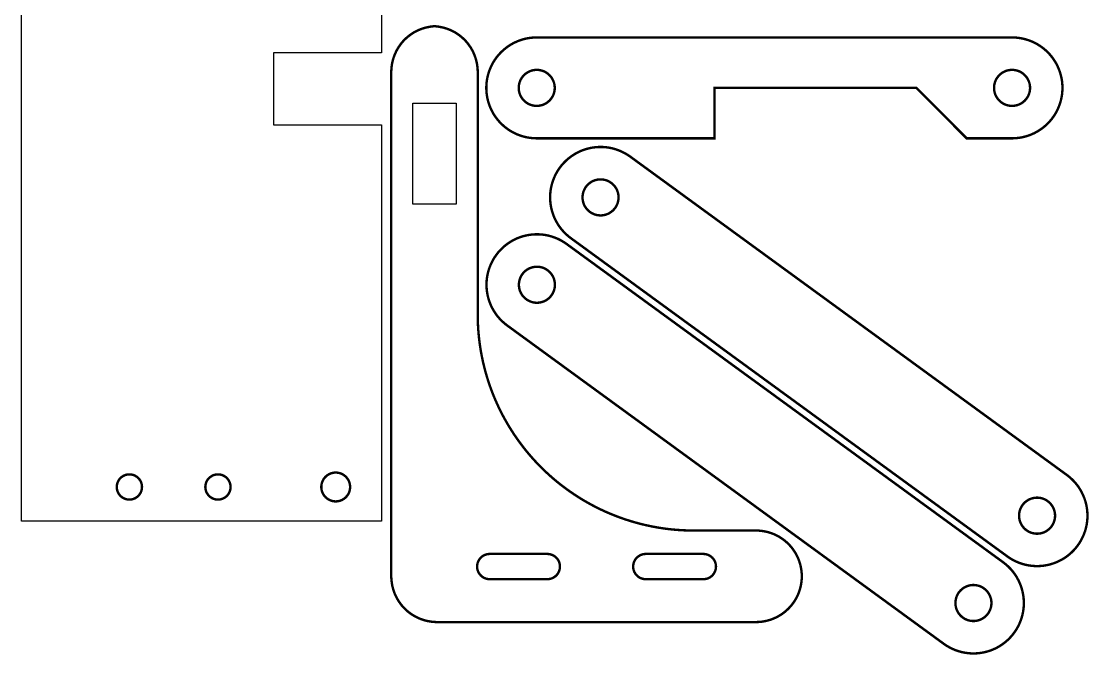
# Model space of a CAD drawing. Extents: x 0 to 330, y 0 to 241.
# Drawn here: x 178 to 326.2, y 5.9 to 93.8 of the extents above; entities that cross this region are included whole.
import ezdxf

# ---------------------------------------------------------------- set-up
doc = ezdxf.new("R2010")
doc.units = 0
doc.layers.get('0').update_dxf_attribs({"linetype": 'CONTINUOUS'})

msp = doc.modelspace()

# ---------------------------------------------------------------- linework, layer by layer
at = {"color": 0}
for points in [[(227.967, 24.3886), (177.967, 24.3886), (177.967, 144.389), (227.967, 144.389), (227.967, 89.3886), (212.967, 89.3886), (212.967, 79.3886), (227.967, 79.3886), (227.967, 24.3886)], [(235.686, 10.3933), (235.529, 10.3933), (235.058, 10.4244), (234.44, 10.5165), (233.839, 10.6679), (233.256, 10.8767), (232.696, 11.1414), (232.162, 11.4602), (231.661, 11.8314), (231.306, 12.1423), (231.196, 12.2532), (231.085, 12.3642), (230.774, 12.719), (230.403, 13.2204), (230.083, 13.7532), (229.818, 14.3133), (229.61, 14.8965), (229.458, 15.4988), (229.367, 16.1157), (229.335, 16.5864), (229.335, 16.7433), (229.335, 86.7435), (229.335, 86.8949), (229.364, 87.3487), (229.45, 87.9446), (229.592, 88.5271), (229.786, 89.0924), (230.033, 89.6369), (230.331, 90.1569), (230.678, 90.6486), (230.969, 90.9982), (231.074, 91.1081), (231.178, 91.2181), (231.51, 91.5279), (231.982, 91.9017), (232.485, 92.2279), (233.015, 92.5046), (233.568, 92.7303), (234.143, 92.9032), (234.732, 93.0215), (235.185, 93.0756), (235.335, 93.0839), (235.486, 93.0756), (235.938, 93.0215), (236.528, 92.9032), (237.103, 92.7303), (237.656, 92.5046), (238.186, 92.2279), (238.689, 91.9017), (239.161, 91.5279), (239.493, 91.2181), (239.597, 91.1081), (239.701, 90.9982), (239.993, 90.6486), (240.34, 90.1569), (240.638, 89.6369), (240.885, 89.0924), (241.079, 88.5271), (241.221, 87.9446), (241.307, 87.3487), (241.336, 86.8949), (241.336, 86.7435), (241.336, 53.0933), (241.336, 52.9072), (241.344, 52.3485), (241.372, 51.6058), (241.418, 50.8656), (241.482, 50.1282), (241.564, 49.394), (241.664, 48.6633), (241.782, 47.9362), (241.917, 47.2133), (242.069, 46.4949), (242.24, 45.7808), (242.428, 45.0719), (242.632, 44.3683), (242.854, 43.6703), (243.092, 42.9782), (243.347, 42.2922), (243.619, 41.6129), (243.907, 40.9403), (244.213, 40.2749), (244.533, 39.6169), (244.869, 38.9667), (245.222, 38.3244), (245.592, 37.6907), (245.976, 37.0656), (246.376, 36.4494), (246.792, 35.8425), (247.222, 35.2453), (247.668, 34.6578), (248.129, 34.0807), (248.606, 33.514), (249.096, 32.9582), (249.601, 32.4135), (249.99, 32.0119), (250.122, 31.8801), (250.254, 31.7485), (250.656, 31.36), (251.2, 30.8543), (251.756, 30.3635), (252.322, 29.8874), (252.9, 29.4261), (253.487, 28.9801), (254.085, 28.5493), (254.692, 28.1338), (255.307, 27.7336), (255.933, 27.3492), (256.567, 26.9804), (257.208, 26.6275), (257.858, 26.2907), (258.517, 25.9699), (259.182, 25.6651), (259.856, 25.3769), (260.535, 25.1051), (261.221, 24.8501), (261.912, 24.6117), (262.61, 24.3901), (263.314, 24.1856), (264.022, 23.9981), (264.737, 23.8279), (265.456, 23.6751), (266.178, 23.5399), (266.906, 23.4221), (267.636, 23.3222), (268.371, 23.2401), (269.108, 23.1761), (269.847, 23.1303), (270.59, 23.1026), (271.149, 23.0933), (271.336, 23.0933), (279.986, 23.0933), (280.092, 23.0933), (280.408, 23.0793), (280.826, 23.0375), (281.239, 22.9688), (281.642, 22.8735), (282.037, 22.7526), (282.424, 22.6068), (282.799, 22.4365), (283.161, 22.2426), (283.51, 22.0257), (283.844, 21.7864), (284.164, 21.5253), (284.465, 21.2433), (284.75, 20.941), (285.015, 20.6189), (285.261, 20.2778), (285.432, 20.01), (285.485, 19.9183), (285.537, 19.8268), (285.685, 19.5449), (285.857, 19.1619), (286.003, 18.7711), (286.122, 18.3736), (286.215, 17.9707), (286.282, 17.5637), (286.322, 17.1543), (286.336, 16.7433), (286.322, 16.3325), (286.282, 15.9229), (286.215, 15.516), (286.122, 15.1131), (286.003, 14.7156), (285.857, 14.3247), (285.685, 13.9418), (285.537, 13.6599), (285.485, 13.5683), (285.432, 13.4767), (285.261, 13.2089), (285.015, 12.8678), (284.75, 12.5458), (284.465, 12.2434), (284.164, 11.9614), (283.844, 11.7004), (283.51, 11.461), (283.161, 11.2441), (282.799, 11.0502), (282.424, 10.8799), (282.037, 10.7341), (281.642, 10.6132), (281.239, 10.518), (280.826, 10.4492), (280.408, 10.4074), (280.092, 10.3933), (279.986, 10.3933), (235.686, 10.3933)], [(274.229, 77.5289), (249.529, 77.5289), (249.412, 77.5289), (249.063, 77.5444), (248.601, 77.5904), (248.149, 77.6663), (247.703, 77.7712), (247.267, 77.9044), (246.842, 78.0653), (246.429, 78.2529), (246.029, 78.4667), (245.644, 78.7058), (245.275, 78.9697), (244.924, 79.2575), (244.59, 79.5683), (244.276, 79.9017), (243.983, 80.2567), (243.714, 80.6326), (243.525, 80.9279), (243.467, 81.0289), (243.408, 81.1299), (243.247, 81.4407), (243.057, 81.8626), (242.896, 82.2936), (242.764, 82.7318), (242.661, 83.176), (242.588, 83.6244), (242.544, 84.076), (242.529, 84.5289), (242.544, 84.9819), (242.588, 85.4333), (242.661, 85.8819), (242.764, 86.3261), (242.896, 86.7643), (243.057, 87.1951), (243.247, 87.6172), (243.408, 87.9279), (243.467, 88.0289), (243.525, 88.13), (243.714, 88.4251), (243.983, 88.8011), (244.276, 89.1563), (244.59, 89.4896), (244.924, 89.8004), (245.275, 90.0881), (245.644, 90.3519), (246.029, 90.5911), (246.429, 90.8049), (246.842, 90.9925), (247.267, 91.1535), (247.703, 91.2867), (248.149, 91.3915), (248.601, 91.4674), (249.063, 91.5135), (249.412, 91.5289), (249.529, 91.5289), (315.529, 91.5289), (315.646, 91.5289), (315.996, 91.5135), (316.457, 91.4674), (316.91, 91.3915), (317.356, 91.2867), (317.792, 91.1535), (318.217, 90.9925), (318.629, 90.8049), (319.029, 90.5911), (319.414, 90.3519), (319.783, 90.0881), (320.135, 89.8004), (320.468, 89.4896), (320.782, 89.1563), (321.075, 88.8011), (321.344, 88.4251), (321.533, 88.13), (321.592, 88.0289), (321.65, 87.9279), (321.811, 87.6172), (322.001, 87.1951), (322.162, 86.7643), (322.294, 86.3261), (322.397, 85.8819), (322.471, 85.4333), (322.515, 84.9819), (322.529, 84.5289), (322.515, 84.076), (322.471, 83.6244), (322.397, 83.176), (322.294, 82.7318), (322.162, 82.2936), (322.001, 81.8626), (321.811, 81.4407), (321.65, 81.1299), (321.592, 81.0289), (321.533, 80.9279), (321.344, 80.6326), (321.075, 80.2567), (320.782, 79.9017), (320.468, 79.5683), (320.135, 79.2575), (319.783, 78.9697), (319.414, 78.7058), (319.029, 78.4667), (318.629, 78.2529), (318.217, 78.0653), (317.792, 77.9044), (317.356, 77.7712), (316.91, 77.6663), (316.457, 77.5904), (315.996, 77.5444), (315.646, 77.5289), (315.529, 77.5289), (309.229, 77.5289), (302.229, 84.5289), (274.229, 84.5289), (274.229, 77.5289)], [(252.029, 84.5289), (252.029, 84.465), (252.017, 84.2733), (251.978, 84.0251), (251.917, 83.7854), (251.833, 83.5558), (251.728, 83.3374), (251.603, 83.1311), (251.458, 82.9387), (251.297, 82.7611), (251.119, 82.5999), (250.926, 82.4558), (250.721, 82.3307), (250.503, 82.2254), (250.272, 82.1414), (250.033, 82.0797), (249.785, 82.0418), (249.593, 82.0289), (249.529, 82.0289), (249.465, 82.0289), (249.274, 82.0418), (249.025, 82.0797), (248.786, 82.1414), (248.556, 82.2254), (248.338, 82.3307), (248.132, 82.4558), (247.939, 82.5999), (247.761, 82.7611), (247.6, 82.9387), (247.456, 83.1311), (247.331, 83.3374), (247.226, 83.5558), (247.142, 83.7854), (247.081, 84.0251), (247.042, 84.2733), (247.029, 84.465), (247.029, 84.5289), (247.029, 84.5928), (247.042, 84.7846), (247.081, 85.0328), (247.142, 85.2724), (247.226, 85.5021), (247.331, 85.7206), (247.456, 85.9267), (247.6, 86.1192), (247.761, 86.2967), (247.939, 86.4581), (248.132, 86.6019), (248.338, 86.7272), (248.556, 86.8325), (248.786, 86.9165), (249.025, 86.9782), (249.274, 87.0161), (249.465, 87.0289), (249.529, 87.0289), (249.593, 87.0289), (249.785, 87.0161), (250.033, 86.9782), (250.272, 86.9165), (250.503, 86.8325), (250.721, 86.7272), (250.926, 86.6019), (251.119, 86.4581), (251.297, 86.2967), (251.458, 86.1192), (251.603, 85.9267), (251.728, 85.7206), (251.833, 85.5021), (251.917, 85.2724), (251.978, 85.0328), (252.017, 84.7846), (252.029, 84.5928), (252.029, 84.5289)], [(318.029, 84.5289), (318.029, 84.465), (318.017, 84.2733), (317.979, 84.0251), (317.917, 83.7854), (317.833, 83.5558), (317.728, 83.3374), (317.603, 83.1311), (317.458, 82.9387), (317.297, 82.7611), (317.119, 82.5999), (316.928, 82.4558), (316.721, 82.3307), (316.503, 82.2254), (316.272, 82.1414), (316.033, 82.0797), (315.785, 82.0418), (315.593, 82.0289), (315.529, 82.0289), (315.465, 82.0289), (315.274, 82.0418), (315.025, 82.0797), (314.786, 82.1414), (314.557, 82.2254), (314.338, 82.3307), (314.132, 82.4558), (313.939, 82.5999), (313.761, 82.7611), (313.6, 82.9387), (313.457, 83.1311), (313.331, 83.3374), (313.226, 83.5558), (313.142, 83.7854), (313.081, 84.0251), (313.042, 84.2733), (313.029, 84.465), (313.029, 84.5289), (313.029, 84.5928), (313.042, 84.7846), (313.081, 85.0328), (313.142, 85.2724), (313.226, 85.5021), (313.331, 85.7206), (313.457, 85.9267), (313.6, 86.1192), (313.761, 86.2967), (313.939, 86.4581), (314.132, 86.6019), (314.338, 86.7272), (314.557, 86.8325), (314.786, 86.9165), (315.025, 86.9782), (315.274, 87.0161), (315.465, 87.0289), (315.529, 87.0289), (315.593, 87.0289), (315.785, 87.0161), (316.033, 86.9782), (316.272, 86.9165), (316.503, 86.8325), (316.721, 86.7272), (316.928, 86.6019), (317.119, 86.4581), (317.297, 86.2967), (317.458, 86.1192), (317.603, 85.9267), (317.728, 85.7206), (317.833, 85.5021), (317.917, 85.2724), (317.979, 85.0328), (318.017, 84.7846), (318.029, 84.5928), (318.029, 84.5289)], [(232.335, 82.3935), (238.336, 82.3935), (238.336, 68.3933), (232.335, 68.3933), (232.335, 82.3935)], [(323.125, 30.8139), (323.219, 30.7453), (323.493, 30.5265), (323.838, 30.2181), (324.16, 29.8894), (324.458, 29.5424), (324.732, 29.1779), (324.981, 28.7976), (325.204, 28.4028), (325.401, 27.9946), (325.571, 27.5746), (325.714, 27.144), (325.829, 26.7043), (325.915, 26.2567), (325.972, 25.8026), (326, 25.3435), (325.996, 24.8804), (325.975, 24.5308), (325.963, 24.4149), (325.95, 24.2989), (325.897, 23.9526), (325.803, 23.4994), (325.679, 23.0563), (325.528, 22.6244), (325.349, 22.2051), (325.144, 21.7994), (324.914, 21.4088), (324.658, 21.034), (324.381, 20.6765), (324.079, 20.3375), (323.756, 20.0182), (323.411, 19.7197), (323.046, 19.4432), (322.662, 19.19), (322.26, 18.9611), (321.946, 18.805), (321.839, 18.7578), (321.733, 18.7106), (321.407, 18.5828), (320.967, 18.4382), (320.521, 18.3236), (320.072, 18.2389), (319.619, 18.1839), (319.165, 18.1586), (318.713, 18.1628), (318.26, 18.1963), (317.811, 18.2588), (317.367, 18.3504), (316.929, 18.4707), (316.497, 18.6199), (316.076, 18.7974), (315.664, 19.0033), (315.265, 19.2375), (314.974, 19.4311), (314.879, 19.4997), (254.268, 63.6726), (254.174, 63.7413), (253.9, 63.9599), (253.554, 64.2685), (253.232, 64.5969), (252.933, 64.9442), (252.66, 65.3085), (252.411, 65.6889), (252.188, 66.0837), (251.992, 66.4919), (251.821, 66.9119), (251.678, 67.3425), (251.564, 67.7822), (251.476, 68.2297), (251.419, 68.6839), (251.393, 69.1431), (251.396, 69.6061), (251.417, 69.9556), (251.429, 70.0715), (251.442, 70.1875), (251.494, 70.5338), (251.589, 70.9871), (251.713, 71.4301), (251.864, 71.8621), (252.043, 72.2814), (252.247, 72.6869), (252.478, 73.0778), (252.733, 73.4525), (253.011, 73.8099), (253.313, 74.1489), (253.636, 74.4682), (253.981, 74.7667), (254.346, 75.0432), (254.729, 75.2965), (255.132, 75.5254), (255.446, 75.6814), (255.553, 75.7286), (255.658, 75.776), (255.985, 75.9036), (256.425, 76.0483), (256.871, 76.1629), (257.321, 76.2476), (257.772, 76.3025), (258.226, 76.3279), (258.681, 76.3238), (259.132, 76.2903), (259.581, 76.2276), (260.025, 76.1361), (260.464, 76.0157), (260.894, 75.8667), (261.317, 75.689), (261.728, 75.4832), (262.126, 75.249), (262.418, 75.0554), (262.513, 74.9868), (323.125, 30.8139)], [(255.89, 69.3296), (255.89, 69.3936), (255.903, 69.5853), (255.94, 69.8335), (256.003, 70.0732), (256.086, 70.3028), (256.192, 70.5214), (256.317, 70.7275), (256.461, 70.9199), (256.622, 71.0975), (256.8, 71.2587), (256.992, 71.4028), (257.199, 71.5279), (257.417, 71.6332), (257.647, 71.7172), (257.886, 71.7789), (258.135, 71.8168), (258.326, 71.8296), (258.39, 71.8296), (258.454, 71.8296), (258.646, 71.8168), (258.894, 71.7789), (259.133, 71.7172), (259.364, 71.6332), (259.582, 71.5279), (259.787, 71.4028), (259.981, 71.2587), (260.158, 71.0975), (260.319, 70.9199), (260.463, 70.7275), (260.589, 70.5214), (260.693, 70.3028), (260.778, 70.0732), (260.839, 69.8335), (260.878, 69.5853), (260.89, 69.3936), (260.89, 69.3296), (260.89, 69.2658), (260.878, 69.074), (260.839, 68.8258), (260.778, 68.5862), (260.693, 68.3565), (260.589, 68.1381), (260.463, 67.9319), (260.319, 67.7394), (260.158, 67.5619), (259.981, 67.4006), (259.787, 67.2567), (259.582, 67.1314), (259.364, 67.0261), (259.133, 66.9421), (258.894, 66.8804), (258.646, 66.8425), (258.454, 66.8296), (258.39, 66.8296), (258.326, 66.8296), (258.135, 66.8425), (257.886, 66.8804), (257.647, 66.9421), (257.417, 67.0261), (257.199, 67.1314), (256.992, 67.2567), (256.8, 67.4006), (256.622, 67.5619), (256.461, 67.7394), (256.317, 67.9319), (256.192, 68.1381), (256.086, 68.3565), (256.003, 68.5862), (255.94, 68.8258), (255.903, 69.074), (255.89, 69.2658), (255.89, 69.3296)], [(314.29, 18.6915), (314.385, 18.6229), (314.658, 18.4043), (315.003, 18.0957), (315.325, 17.7671), (315.624, 17.42), (315.897, 17.0556), (316.146, 16.6753), (316.369, 16.2804), (316.567, 15.8722), (316.736, 15.4522), (316.879, 15.0217), (316.994, 14.5819), (317.081, 14.1344), (317.138, 13.6803), (317.165, 13.2211), (317.161, 12.758), (317.14, 12.4085), (317.128, 12.2925), (317.115, 12.1766), (317.063, 11.8303), (316.968, 11.3771), (316.844, 10.9339), (316.693, 10.5021), (316.515, 10.0828), (316.31, 9.67714), (316.079, 9.28635), (315.824, 8.91168), (315.546, 8.55419), (315.244, 8.21522), (314.921, 7.89589), (314.576, 7.59739), (314.211, 7.3209), (313.828, 7.0676), (313.425, 6.83871), (313.111, 6.68272), (313.006, 6.63542), (312.899, 6.58817), (312.572, 6.4605), (312.132, 6.31581), (311.688, 6.20122), (311.237, 6.11654), (310.785, 6.06158), (310.331, 6.03629), (309.878, 6.04042), (309.425, 6.07383), (308.976, 6.13644), (308.532, 6.22803), (308.094, 6.34842), (307.662, 6.49744), (307.242, 6.67507), (306.831, 6.88103), (306.431, 7.11518), (306.139, 7.30871), (306.044, 7.37733), (245.433, 51.5503), (245.339, 51.6189), (245.065, 51.8375), (244.719, 52.1461), (244.397, 52.4747), (244.1, 52.8218), (243.825, 53.1862), (243.576, 53.5665), (243.354, 53.9614), (243.157, 54.3696), (242.986, 54.7896), (242.843, 55.2201), (242.729, 55.6599), (242.642, 56.1074), (242.585, 56.5615), (242.558, 57.0207), (242.561, 57.4838), (242.582, 57.8333), (242.594, 57.9492), (242.607, 58.0653), (242.66, 58.4115), (242.754, 58.8647), (242.878, 59.3079), (243.029, 59.7397), (243.208, 60.159), (243.412, 60.5647), (243.643, 60.9554), (243.899, 61.3301), (244.178, 61.6876), (244.479, 62.0265), (244.801, 62.346), (245.146, 62.6444), (245.511, 62.9208), (245.894, 63.1742), (246.297, 63.4031), (246.611, 63.559), (246.718, 63.6064), (246.825, 63.6536), (247.15, 63.7813), (247.59, 63.926), (248.036, 64.0406), (248.486, 64.1253), (248.938, 64.1803), (249.392, 64.2056), (249.846, 64.2014), (250.297, 64.1679), (250.746, 64.1054), (251.19, 64.0138), (251.629, 63.8933), (252.06, 63.7443), (252.482, 63.5667), (252.893, 63.3608), (253.292, 63.1267), (253.585, 62.9331), (253.678, 62.8644), (314.29, 18.6915)], [(247.056, 57.2074), (247.056, 57.2712), (247.068, 57.4629), (247.107, 57.7111), (247.168, 57.9508), (247.251, 58.1804), (247.357, 58.399), (247.482, 58.6051), (247.626, 58.7976), (247.787, 58.9751), (247.965, 59.1365), (248.158, 59.2804), (248.364, 59.4057), (248.582, 59.511), (248.813, 59.595), (249.051, 59.6565), (249.3, 59.6944), (249.492, 59.7074), (249.556, 59.7074), (249.619, 59.7074), (249.811, 59.6944), (250.06, 59.6565), (250.299, 59.595), (250.529, 59.511), (250.747, 59.4057), (250.953, 59.2804), (251.146, 59.1365), (251.324, 58.9751), (251.485, 58.7976), (251.629, 58.6051), (251.754, 58.399), (251.86, 58.1804), (251.943, 57.9508), (252.004, 57.7111), (252.043, 57.4629), (252.056, 57.2712), (252.056, 57.2074), (252.056, 57.1435), (252.043, 56.9517), (252.004, 56.7035), (251.943, 56.4639), (251.86, 56.2342), (251.754, 56.0157), (251.629, 55.8096), (251.485, 55.6171), (251.324, 55.4396), (251.146, 55.2782), (250.953, 55.1343), (250.747, 55.009), (250.529, 54.9038), (250.299, 54.8197), (250.06, 54.7582), (249.811, 54.7203), (249.619, 54.7074), (249.556, 54.7074), (249.492, 54.7074), (249.3, 54.7203), (249.051, 54.7582), (248.813, 54.8197), (248.582, 54.9038), (248.364, 55.009), (248.158, 55.1343), (247.965, 55.2782), (247.787, 55.4396), (247.626, 55.6171), (247.482, 55.8096), (247.357, 56.0157), (247.251, 56.2342), (247.168, 56.4639), (247.107, 56.7035), (247.068, 56.9517), (247.056, 57.1435), (247.056, 57.2074)], [(219.617, 29.1386), (219.617, 29.1897), (219.628, 29.3431), (219.657, 29.5417), (219.707, 29.7333), (219.774, 29.9171), (219.858, 30.0919), (219.958, 30.2568), (220.074, 30.4107), (220.203, 30.5528), (220.344, 30.6818), (220.499, 30.7971), (220.664, 30.8972), (220.839, 30.9814), (221.022, 31.0486), (221.214, 31.0979), (221.413, 31.1282), (221.565, 31.1386), (221.617, 31.1386), (221.668, 31.1386), (221.821, 31.1282), (222.019, 31.0979), (222.211, 31.0486), (222.396, 30.9814), (222.571, 30.8972), (222.735, 30.7971), (222.889, 30.6818), (223.031, 30.5528), (223.16, 30.4107), (223.275, 30.2568), (223.375, 30.0919), (223.46, 29.9171), (223.526, 29.7333), (223.576, 29.5417), (223.607, 29.3431), (223.617, 29.1897), (223.617, 29.1386), (223.617, 29.0875), (223.607, 28.934), (223.576, 28.7356), (223.526, 28.5439), (223.46, 28.3601), (223.375, 28.1853), (223.275, 28.0204), (223.16, 27.8664), (223.031, 27.7244), (222.889, 27.5953), (222.735, 27.4801), (222.571, 27.38), (222.396, 27.2958), (222.211, 27.2285), (222.019, 27.1792), (221.821, 27.1489), (221.668, 27.1386), (221.617, 27.1386), (221.565, 27.1386), (221.413, 27.1489), (221.214, 27.1792), (221.022, 27.2285), (220.839, 27.2958), (220.664, 27.38), (220.499, 27.4801), (220.344, 27.5953), (220.203, 27.7244), (220.074, 27.8664), (219.958, 28.0204), (219.858, 28.1853), (219.774, 28.3601), (219.707, 28.5439), (219.657, 28.7356), (219.628, 28.934), (219.617, 29.0875), (219.617, 29.1386)], [(191.217, 29.1386), (191.217, 29.1833), (191.226, 29.3175), (191.253, 29.4913), (191.296, 29.659), (191.354, 29.8197), (191.428, 29.9728), (191.515, 30.1171), (191.617, 30.2518), (191.729, 30.376), (191.854, 30.489), (191.989, 30.5897), (192.133, 30.6774), (192.286, 30.7511), (192.447, 30.8099), (192.614, 30.8531), (192.788, 30.8796), (192.922, 30.8886), (192.967, 30.8886), (193.011, 30.8886), (193.146, 30.8796), (193.319, 30.8531), (193.487, 30.8099), (193.649, 30.7511), (193.801, 30.6774), (193.946, 30.5897), (194.081, 30.489), (194.204, 30.376), (194.317, 30.2518), (194.418, 30.1171), (194.506, 29.9728), (194.579, 29.8197), (194.639, 29.659), (194.682, 29.4913), (194.708, 29.3175), (194.717, 29.1833), (194.717, 29.1386), (194.717, 29.0939), (194.708, 28.9596), (194.682, 28.786), (194.639, 28.6182), (194.579, 28.4574), (194.506, 28.3044), (194.418, 28.1601), (194.317, 28.0254), (194.204, 27.9011), (194.081, 27.7882), (193.946, 27.6875), (193.801, 27.5999), (193.649, 27.5261), (193.487, 27.4672), (193.319, 27.4242), (193.146, 27.3976), (193.011, 27.3886), (192.967, 27.3886), (192.922, 27.3886), (192.788, 27.3976), (192.614, 27.4242), (192.447, 27.4672), (192.286, 27.5261), (192.133, 27.5999), (191.989, 27.6875), (191.854, 27.7882), (191.729, 27.9011), (191.617, 28.0254), (191.515, 28.1601), (191.428, 28.3044), (191.354, 28.4574), (191.296, 28.6182), (191.253, 28.786), (191.226, 28.9596), (191.217, 29.0939), (191.217, 29.1386)], [(203.517, 29.1386), (203.517, 29.1833), (203.526, 29.3175), (203.553, 29.4913), (203.596, 29.659), (203.654, 29.8197), (203.728, 29.9728), (203.815, 30.1171), (203.917, 30.2518), (204.029, 30.376), (204.154, 30.489), (204.289, 30.5897), (204.433, 30.6774), (204.586, 30.7511), (204.747, 30.8099), (204.914, 30.8531), (205.087, 30.8796), (205.222, 30.8886), (205.267, 30.8886), (205.311, 30.8886), (205.446, 30.8796), (205.619, 30.8531), (205.788, 30.8099), (205.949, 30.7511), (206.101, 30.6774), (206.246, 30.5897), (206.381, 30.489), (206.504, 30.376), (206.617, 30.2518), (206.718, 30.1171), (206.806, 29.9728), (206.879, 29.8197), (206.939, 29.659), (206.982, 29.4913), (207.008, 29.3175), (207.017, 29.1833), (207.017, 29.1386), (207.017, 29.0939), (207.008, 28.9596), (206.982, 28.786), (206.939, 28.6182), (206.879, 28.4574), (206.806, 28.3044), (206.718, 28.1601), (206.617, 28.0254), (206.504, 27.9011), (206.381, 27.7882), (206.246, 27.6875), (206.101, 27.5999), (205.949, 27.5261), (205.788, 27.4672), (205.619, 27.4242), (205.446, 27.3976), (205.311, 27.3886), (205.267, 27.3886), (205.222, 27.3886), (205.087, 27.3976), (204.914, 27.4242), (204.747, 27.4672), (204.586, 27.5261), (204.433, 27.5999), (204.289, 27.6875), (204.154, 27.7882), (204.029, 27.9011), (203.917, 28.0254), (203.815, 28.1601), (203.728, 28.3044), (203.654, 28.4574), (203.596, 28.6182), (203.553, 28.786), (203.526, 28.9596), (203.517, 29.0939), (203.517, 29.1386)], [(316.501, 25.1568), (316.501, 25.2207), (316.515, 25.4124), (316.553, 25.6606), (316.614, 25.9003), (316.699, 26.1299), (316.804, 26.3485), (316.929, 26.5546), (317.072, 26.7471), (317.233, 26.9246), (317.411, 27.086), (317.604, 27.2299), (317.81, 27.3551), (318.029, 27.4603), (318.258, 27.5444), (318.499, 27.606), (318.746, 27.6439), (318.938, 27.6568), (319.001, 27.6568), (319.065, 27.6568), (319.257, 27.6439), (319.506, 27.606), (319.746, 27.5444), (319.975, 27.4603), (320.193, 27.3551), (320.4, 27.2299), (320.592, 27.086), (320.769, 26.9246), (320.931, 26.7471), (321.075, 26.5546), (321.2, 26.3485), (321.306, 26.1299), (321.389, 25.9003), (321.451, 25.6606), (321.489, 25.4124), (321.501, 25.2207), (321.501, 25.1568), (321.501, 25.0929), (321.489, 24.9011), (321.451, 24.6529), (321.389, 24.4133), (321.306, 24.1836), (321.2, 23.9651), (321.075, 23.759), (320.931, 23.5665), (320.769, 23.389), (320.592, 23.2276), (320.4, 23.0838), (320.193, 22.9585), (319.975, 22.8532), (319.746, 22.7692), (319.506, 22.7076), (319.257, 22.6696), (319.065, 22.6568), (319.001, 22.6568), (318.938, 22.6568), (318.746, 22.6696), (318.499, 22.7076), (318.258, 22.7692), (318.029, 22.8532), (317.81, 22.9585), (317.604, 23.0838), (317.411, 23.2276), (317.233, 23.389), (317.072, 23.5665), (316.929, 23.759), (316.804, 23.9651), (316.699, 24.1836), (316.614, 24.4133), (316.553, 24.6529), (316.515, 24.9011), (316.501, 25.0929), (316.501, 25.1568)], [(251.003, 16.3433), (251.047, 16.3433), (251.181, 16.3524), (251.354, 16.3789), (251.522, 16.4221), (251.683, 16.4808), (251.836, 16.5546), (251.981, 16.6422), (252.115, 16.7429), (252.239, 16.856), (252.353, 16.9801), (252.453, 17.1149), (252.54, 17.2592), (252.615, 17.4122), (252.674, 17.5729), (252.717, 17.7407), (252.743, 17.9144), (252.753, 18.0486), (252.753, 18.0933), (252.753, 18.1381), (252.743, 18.2724), (252.717, 18.446), (252.674, 18.6137), (252.615, 18.7746), (252.54, 18.9275), (252.453, 19.0718), (252.353, 19.2065), (252.239, 19.3308), (252.115, 19.4437), (251.981, 19.5444), (251.836, 19.6321), (251.683, 19.7058), (251.522, 19.7646), (251.354, 19.8078), (251.181, 19.8343), (251.047, 19.8433), (251.003, 19.8433), (243.003, 19.8433), (242.957, 19.8433), (242.824, 19.8343), (242.65, 19.8078), (242.482, 19.7646), (242.321, 19.7058), (242.168, 19.6321), (242.024, 19.5444), (241.889, 19.4437), (241.765, 19.3308), (241.651, 19.2065), (241.551, 19.0718), (241.464, 18.9275), (241.39, 18.7746), (241.331, 18.6137), (241.287, 18.446), (241.261, 18.2724), (241.253, 18.1381), (241.253, 18.0933), (241.253, 18.0486), (241.261, 17.9144), (241.287, 17.7407), (241.331, 17.5729), (241.39, 17.4122), (241.464, 17.2592), (241.551, 17.1149), (241.651, 16.9801), (241.765, 16.856), (241.889, 16.7429), (242.024, 16.6422), (242.168, 16.5546), (242.321, 16.4808), (242.482, 16.4221), (242.65, 16.3789), (242.824, 16.3524), (242.957, 16.3433), (243.003, 16.3433), (251.003, 16.3433)], [(272.669, 16.3433), (272.714, 16.3433), (272.847, 16.3524), (273.021, 16.3789), (273.189, 16.4221), (273.35, 16.4808), (273.503, 16.5546), (273.647, 16.6422), (273.782, 16.7429), (273.907, 16.856), (274.019, 16.9801), (274.119, 17.1149), (274.207, 17.2592), (274.282, 17.4122), (274.34, 17.5729), (274.383, 17.7407), (274.41, 17.9144), (274.419, 18.0486), (274.419, 18.0933), (274.419, 18.1381), (274.41, 18.2724), (274.383, 18.446), (274.34, 18.6137), (274.282, 18.7746), (274.207, 18.9275), (274.119, 19.0718), (274.019, 19.2065), (273.907, 19.3308), (273.782, 19.4437), (273.647, 19.5444), (273.503, 19.6321), (273.35, 19.7058), (273.189, 19.7646), (273.021, 19.8078), (272.847, 19.8343), (272.714, 19.8433), (272.669, 19.8433), (264.669, 19.8433), (264.624, 19.8433), (264.49, 19.8343), (264.317, 19.8078), (264.149, 19.7646), (263.987, 19.7058), (263.835, 19.6321), (263.69, 19.5444), (263.556, 19.4437), (263.432, 19.3308), (263.318, 19.2065), (263.218, 19.0718), (263.131, 18.9275), (263.057, 18.7746), (262.997, 18.6137), (262.954, 18.446), (262.928, 18.2724), (262.919, 18.1381), (262.919, 18.0933), (262.919, 18.0486), (262.928, 17.9144), (262.954, 17.7407), (262.997, 17.5729), (263.057, 17.4122), (263.131, 17.2592), (263.218, 17.1149), (263.318, 16.9801), (263.432, 16.856), (263.556, 16.7429), (263.69, 16.6422), (263.835, 16.5546), (263.987, 16.4808), (264.149, 16.4221), (264.317, 16.3789), (264.49, 16.3524), (264.624, 16.3433), (264.669, 16.3433), (272.669, 16.3433)], [(307.667, 13.0344), (307.667, 13.0984), (307.681, 13.2901), (307.718, 13.5383), (307.779, 13.7779), (307.864, 14.0076), (307.969, 14.2261), (308.094, 14.4322), (308.237, 14.6247), (308.4, 14.8022), (308.576, 14.9636), (308.769, 15.1075), (308.975, 15.2328), (309.194, 15.3381), (309.424, 15.4221), (309.664, 15.4836), (309.911, 15.5215), (310.103, 15.5344), (310.167, 15.5344), (310.231, 15.5344), (310.422, 15.5215), (310.671, 15.4836), (310.911, 15.4221), (311.14, 15.3381), (311.358, 15.2328), (311.565, 15.1075), (311.757, 14.9636), (311.935, 14.8022), (312.096, 14.6247), (312.24, 14.4322), (312.365, 14.2261), (312.471, 14.0076), (312.554, 13.7779), (312.617, 13.5383), (312.654, 13.2901), (312.667, 13.0984), (312.667, 13.0344), (312.667, 12.9706), (312.654, 12.7789), (312.617, 12.5307), (312.554, 12.291), (312.471, 12.0614), (312.365, 11.8428), (312.24, 11.6367), (312.096, 11.4442), (311.935, 11.2667), (311.757, 11.1054), (311.565, 10.9614), (311.358, 10.8362), (311.14, 10.731), (310.911, 10.6469), (310.671, 10.5853), (310.422, 10.5474), (310.231, 10.5344), (310.167, 10.5344), (310.103, 10.5344), (309.911, 10.5474), (309.664, 10.5853), (309.424, 10.6469), (309.194, 10.731), (308.975, 10.8362), (308.769, 10.9614), (308.576, 11.1054), (308.4, 11.2667), (308.237, 11.4442), (308.094, 11.6367), (307.969, 11.8428), (307.864, 12.0614), (307.779, 12.291), (307.718, 12.5307), (307.681, 12.7789), (307.667, 12.9706), (307.667, 13.0344)]]:
    msp.add_lwpolyline(points, close=True, dxfattribs=at)
at = {"color": 0, "const_width": 0.33333}
for points in [[(235.686, 10.3933), (235.529, 10.3933), (235.058, 10.4244), (234.44, 10.5165), (233.839, 10.6679), (233.256, 10.8767), (232.696, 11.1414), (232.162, 11.4602), (231.661, 11.8314), (231.306, 12.1423), (231.196, 12.2532), (231.085, 12.3642), (230.774, 12.719), (230.403, 13.2204), (230.083, 13.7532), (229.818, 14.3133), (229.61, 14.8965), (229.458, 15.4988), (229.367, 16.1157), (229.335, 16.5864), (229.335, 16.7433), (229.335, 86.7435), (229.335, 86.8949), (229.364, 87.3487), (229.45, 87.9446), (229.592, 88.5271), (229.786, 89.0924), (230.033, 89.6369), (230.331, 90.1569), (230.678, 90.6486), (230.969, 90.9982), (231.074, 91.1081), (231.178, 91.2181), (231.51, 91.5279), (231.982, 91.9017), (232.485, 92.2279), (233.015, 92.5046), (233.568, 92.7303), (234.143, 92.9032), (234.732, 93.0215), (235.185, 93.0756), (235.335, 93.0839), (235.486, 93.0756), (235.938, 93.0215), (236.528, 92.9032), (237.103, 92.7303), (237.656, 92.5046), (238.186, 92.2279), (238.689, 91.9017), (239.161, 91.5279), (239.493, 91.2181), (239.597, 91.1081), (239.701, 90.9982), (239.993, 90.6486), (240.34, 90.1569), (240.638, 89.6369), (240.885, 89.0924), (241.079, 88.5271), (241.221, 87.9446), (241.307, 87.3487), (241.336, 86.8949), (241.336, 86.7435), (241.336, 53.0933), (241.336, 52.9072), (241.344, 52.3485), (241.372, 51.6058), (241.418, 50.8656), (241.482, 50.1282), (241.564, 49.394), (241.664, 48.6633), (241.782, 47.9362), (241.917, 47.2133), (242.069, 46.4949), (242.24, 45.7808), (242.428, 45.0719), (242.632, 44.3683), (242.854, 43.6703), (243.092, 42.9782), (243.347, 42.2922), (243.619, 41.6129), (243.907, 40.9403), (244.213, 40.2749), (244.533, 39.6169), (244.869, 38.9667), (245.222, 38.3244), (245.592, 37.6907), (245.976, 37.0656), (246.376, 36.4494), (246.792, 35.8425), (247.222, 35.2453), (247.668, 34.6578), (248.129, 34.0807), (248.606, 33.514), (249.096, 32.9582), (249.601, 32.4135), (249.99, 32.0119), (250.122, 31.8801), (250.254, 31.7485), (250.656, 31.36), (251.2, 30.8543), (251.756, 30.3635), (252.322, 29.8874), (252.9, 29.4261), (253.487, 28.9801), (254.085, 28.5493), (254.692, 28.1338), (255.307, 27.7336), (255.933, 27.3492), (256.567, 26.9804), (257.208, 26.6275), (257.858, 26.2907), (258.517, 25.9699), (259.182, 25.6651), (259.856, 25.3769), (260.535, 25.1051), (261.221, 24.8501), (261.912, 24.6117), (262.61, 24.3901), (263.314, 24.1856), (264.022, 23.9981), (264.737, 23.8279), (265.456, 23.6751), (266.178, 23.5399), (266.906, 23.4221), (267.636, 23.3222), (268.371, 23.2401), (269.108, 23.1761), (269.847, 23.1303), (270.59, 23.1026), (271.149, 23.0933), (271.336, 23.0933), (279.986, 23.0933), (280.092, 23.0933), (280.408, 23.0793), (280.826, 23.0375), (281.239, 22.9688), (281.642, 22.8735), (282.037, 22.7526), (282.424, 22.6068), (282.799, 22.4365), (283.161, 22.2426), (283.51, 22.0257), (283.844, 21.7864), (284.164, 21.5253), (284.465, 21.2433), (284.75, 20.941), (285.015, 20.6189), (285.261, 20.2778), (285.432, 20.01), (285.485, 19.9183), (285.537, 19.8268), (285.685, 19.5449), (285.857, 19.1619), (286.003, 18.7711), (286.122, 18.3736), (286.215, 17.9707), (286.282, 17.5637), (286.322, 17.1543), (286.336, 16.7433), (286.322, 16.3325), (286.282, 15.9229), (286.215, 15.516), (286.122, 15.1131), (286.003, 14.7156), (285.857, 14.3247), (285.685, 13.9418), (285.537, 13.6599), (285.485, 13.5683), (285.432, 13.4767), (285.261, 13.2089), (285.015, 12.8678), (284.75, 12.5458), (284.465, 12.2434), (284.164, 11.9614), (283.844, 11.7004), (283.51, 11.461), (283.161, 11.2441), (282.799, 11.0502), (282.424, 10.8799), (282.037, 10.7341), (281.642, 10.6132), (281.239, 10.518), (280.826, 10.4492), (280.408, 10.4074), (280.092, 10.3933), (279.986, 10.3933), (235.686, 10.3933)], [(274.229, 77.5289), (249.529, 77.5289), (249.412, 77.5289), (249.063, 77.5444), (248.601, 77.5904), (248.149, 77.6663), (247.703, 77.7712), (247.267, 77.9044), (246.842, 78.0653), (246.429, 78.2529), (246.029, 78.4667), (245.644, 78.7058), (245.275, 78.9697), (244.924, 79.2575), (244.59, 79.5683), (244.276, 79.9017), (243.983, 80.2567), (243.714, 80.6326), (243.525, 80.9279), (243.467, 81.0289), (243.408, 81.1299), (243.247, 81.4407), (243.057, 81.8626), (242.896, 82.2936), (242.764, 82.7318), (242.661, 83.176), (242.588, 83.6244), (242.544, 84.076), (242.529, 84.5289), (242.544, 84.9819), (242.588, 85.4333), (242.661, 85.8819), (242.764, 86.3261), (242.896, 86.7643), (243.057, 87.1951), (243.247, 87.6172), (243.408, 87.9279), (243.467, 88.0289), (243.525, 88.13), (243.714, 88.4251), (243.983, 88.8011), (244.276, 89.1563), (244.59, 89.4896), (244.924, 89.8004), (245.275, 90.0881), (245.644, 90.3519), (246.029, 90.5911), (246.429, 90.8049), (246.842, 90.9925), (247.267, 91.1535), (247.703, 91.2867), (248.149, 91.3915), (248.601, 91.4674), (249.063, 91.5135), (249.412, 91.5289), (249.529, 91.5289), (315.529, 91.5289), (315.646, 91.5289), (315.996, 91.5135), (316.457, 91.4674), (316.91, 91.3915), (317.356, 91.2867), (317.792, 91.1535), (318.217, 90.9925), (318.629, 90.8049), (319.029, 90.5911), (319.414, 90.3519), (319.783, 90.0881), (320.135, 89.8004), (320.468, 89.4896), (320.782, 89.1563), (321.075, 88.8011), (321.344, 88.4251), (321.533, 88.13), (321.592, 88.0289), (321.65, 87.9279), (321.811, 87.6172), (322.001, 87.1951), (322.162, 86.7643), (322.294, 86.3261), (322.397, 85.8819), (322.471, 85.4333), (322.515, 84.9819), (322.529, 84.5289), (322.515, 84.076), (322.471, 83.6244), (322.397, 83.176), (322.294, 82.7318), (322.162, 82.2936), (322.001, 81.8626), (321.811, 81.4407), (321.65, 81.1299), (321.592, 81.0289), (321.533, 80.9279), (321.344, 80.6326), (321.075, 80.2567), (320.782, 79.9017), (320.468, 79.5683), (320.135, 79.2575), (319.783, 78.9697), (319.414, 78.7058), (319.029, 78.4667), (318.629, 78.2529), (318.217, 78.0653), (317.792, 77.9044), (317.356, 77.7712), (316.91, 77.6663), (316.457, 77.5904), (315.996, 77.5444), (315.646, 77.5289), (315.529, 77.5289), (309.229, 77.5289), (302.229, 84.5289), (274.229, 84.5289), (274.229, 77.5289)], [(252.029, 84.5289), (252.029, 84.465), (252.017, 84.2733), (251.978, 84.0251), (251.917, 83.7854), (251.833, 83.5558), (251.728, 83.3374), (251.603, 83.1311), (251.458, 82.9387), (251.297, 82.7611), (251.119, 82.5999), (250.926, 82.4558), (250.721, 82.3307), (250.503, 82.2254), (250.272, 82.1414), (250.033, 82.0797), (249.785, 82.0418), (249.593, 82.0289), (249.529, 82.0289), (249.465, 82.0289), (249.274, 82.0418), (249.025, 82.0797), (248.786, 82.1414), (248.556, 82.2254), (248.338, 82.3307), (248.132, 82.4558), (247.939, 82.5999), (247.761, 82.7611), (247.6, 82.9387), (247.456, 83.1311), (247.331, 83.3374), (247.226, 83.5558), (247.142, 83.7854), (247.081, 84.0251), (247.042, 84.2733), (247.029, 84.465), (247.029, 84.5289), (247.029, 84.5928), (247.042, 84.7846), (247.081, 85.0328), (247.142, 85.2724), (247.226, 85.5021), (247.331, 85.7206), (247.456, 85.9267), (247.6, 86.1192), (247.761, 86.2967), (247.939, 86.4581), (248.132, 86.6019), (248.338, 86.7272), (248.556, 86.8325), (248.786, 86.9165), (249.025, 86.9782), (249.274, 87.0161), (249.465, 87.0289), (249.529, 87.0289), (249.593, 87.0289), (249.785, 87.0161), (250.033, 86.9782), (250.272, 86.9165), (250.503, 86.8325), (250.721, 86.7272), (250.926, 86.6019), (251.119, 86.4581), (251.297, 86.2967), (251.458, 86.1192), (251.603, 85.9267), (251.728, 85.7206), (251.833, 85.5021), (251.917, 85.2724), (251.978, 85.0328), (252.017, 84.7846), (252.029, 84.5928), (252.029, 84.5289)], [(318.029, 84.5289), (318.029, 84.465), (318.017, 84.2733), (317.979, 84.0251), (317.917, 83.7854), (317.833, 83.5558), (317.728, 83.3374), (317.603, 83.1311), (317.458, 82.9387), (317.297, 82.7611), (317.119, 82.5999), (316.928, 82.4558), (316.721, 82.3307), (316.503, 82.2254), (316.272, 82.1414), (316.033, 82.0797), (315.785, 82.0418), (315.593, 82.0289), (315.529, 82.0289), (315.465, 82.0289), (315.274, 82.0418), (315.025, 82.0797), (314.786, 82.1414), (314.557, 82.2254), (314.338, 82.3307), (314.132, 82.4558), (313.939, 82.5999), (313.761, 82.7611), (313.6, 82.9387), (313.457, 83.1311), (313.331, 83.3374), (313.226, 83.5558), (313.142, 83.7854), (313.081, 84.0251), (313.042, 84.2733), (313.029, 84.465), (313.029, 84.5289), (313.029, 84.5928), (313.042, 84.7846), (313.081, 85.0328), (313.142, 85.2724), (313.226, 85.5021), (313.331, 85.7206), (313.457, 85.9267), (313.6, 86.1192), (313.761, 86.2967), (313.939, 86.4581), (314.132, 86.6019), (314.338, 86.7272), (314.557, 86.8325), (314.786, 86.9165), (315.025, 86.9782), (315.274, 87.0161), (315.465, 87.0289), (315.529, 87.0289), (315.593, 87.0289), (315.785, 87.0161), (316.033, 86.9782), (316.272, 86.9165), (316.503, 86.8325), (316.721, 86.7272), (316.928, 86.6019), (317.119, 86.4581), (317.297, 86.2967), (317.458, 86.1192), (317.603, 85.9267), (317.728, 85.7206), (317.833, 85.5021), (317.917, 85.2724), (317.979, 85.0328), (318.017, 84.7846), (318.029, 84.5928), (318.029, 84.5289)], [(323.125, 30.8139), (323.219, 30.7453), (323.493, 30.5265), (323.838, 30.2181), (324.16, 29.8894), (324.458, 29.5424), (324.732, 29.1779), (324.981, 28.7976), (325.204, 28.4028), (325.401, 27.9946), (325.571, 27.5746), (325.714, 27.144), (325.829, 26.7043), (325.915, 26.2567), (325.972, 25.8026), (326, 25.3435), (325.996, 24.8804), (325.975, 24.5308), (325.963, 24.4149), (325.95, 24.2989), (325.897, 23.9526), (325.803, 23.4994), (325.679, 23.0563), (325.528, 22.6244), (325.349, 22.2051), (325.144, 21.7994), (324.914, 21.4088), (324.658, 21.034), (324.381, 20.6765), (324.079, 20.3375), (323.756, 20.0182), (323.411, 19.7197), (323.046, 19.4432), (322.662, 19.19), (322.26, 18.9611), (321.946, 18.805), (321.839, 18.7578), (321.733, 18.7106), (321.407, 18.5828), (320.967, 18.4382), (320.521, 18.3236), (320.072, 18.2389), (319.619, 18.1839), (319.165, 18.1586), (318.713, 18.1628), (318.26, 18.1963), (317.811, 18.2588), (317.367, 18.3504), (316.929, 18.4707), (316.497, 18.6199), (316.076, 18.7974), (315.664, 19.0033), (315.265, 19.2375), (314.974, 19.4311), (314.879, 19.4997), (254.268, 63.6726), (254.174, 63.7413), (253.9, 63.9599), (253.554, 64.2685), (253.232, 64.5969), (252.933, 64.9442), (252.66, 65.3085), (252.411, 65.6889), (252.188, 66.0837), (251.992, 66.4919), (251.821, 66.9119), (251.678, 67.3425), (251.564, 67.7822), (251.476, 68.2297), (251.419, 68.6839), (251.393, 69.1431), (251.396, 69.6061), (251.417, 69.9556), (251.429, 70.0715), (251.442, 70.1875), (251.494, 70.5338), (251.589, 70.9871), (251.713, 71.4301), (251.864, 71.8621), (252.043, 72.2814), (252.247, 72.6869), (252.478, 73.0778), (252.733, 73.4525), (253.011, 73.8099), (253.313, 74.1489), (253.636, 74.4682), (253.981, 74.7667), (254.346, 75.0432), (254.729, 75.2965), (255.132, 75.5254), (255.446, 75.6814), (255.553, 75.7286), (255.658, 75.776), (255.985, 75.9036), (256.425, 76.0483), (256.871, 76.1629), (257.321, 76.2476), (257.772, 76.3025), (258.226, 76.3279), (258.681, 76.3238), (259.132, 76.2903), (259.581, 76.2276), (260.025, 76.1361), (260.464, 76.0157), (260.894, 75.8667), (261.317, 75.689), (261.728, 75.4832), (262.126, 75.249), (262.418, 75.0554), (262.513, 74.9868), (323.125, 30.8139)], [(255.89, 69.3296), (255.89, 69.3936), (255.903, 69.5853), (255.94, 69.8335), (256.003, 70.0732), (256.086, 70.3028), (256.192, 70.5214), (256.317, 70.7275), (256.461, 70.9199), (256.622, 71.0975), (256.8, 71.2587), (256.992, 71.4028), (257.199, 71.5279), (257.417, 71.6332), (257.647, 71.7172), (257.886, 71.7789), (258.135, 71.8168), (258.326, 71.8296), (258.39, 71.8296), (258.454, 71.8296), (258.646, 71.8168), (258.894, 71.7789), (259.133, 71.7172), (259.364, 71.6332), (259.582, 71.5279), (259.787, 71.4028), (259.981, 71.2587), (260.158, 71.0975), (260.319, 70.9199), (260.463, 70.7275), (260.589, 70.5214), (260.693, 70.3028), (260.778, 70.0732), (260.839, 69.8335), (260.878, 69.5853), (260.89, 69.3936), (260.89, 69.3296), (260.89, 69.2658), (260.878, 69.074), (260.839, 68.8258), (260.778, 68.5862), (260.693, 68.3565), (260.589, 68.1381), (260.463, 67.9319), (260.319, 67.7394), (260.158, 67.5619), (259.981, 67.4006), (259.787, 67.2567), (259.582, 67.1314), (259.364, 67.0261), (259.133, 66.9421), (258.894, 66.8804), (258.646, 66.8425), (258.454, 66.8296), (258.39, 66.8296), (258.326, 66.8296), (258.135, 66.8425), (257.886, 66.8804), (257.647, 66.9421), (257.417, 67.0261), (257.199, 67.1314), (256.992, 67.2567), (256.8, 67.4006), (256.622, 67.5619), (256.461, 67.7394), (256.317, 67.9319), (256.192, 68.1381), (256.086, 68.3565), (256.003, 68.5862), (255.94, 68.8258), (255.903, 69.074), (255.89, 69.2658), (255.89, 69.3296)], [(314.29, 18.6915), (314.385, 18.6229), (314.658, 18.4043), (315.003, 18.0957), (315.325, 17.7671), (315.624, 17.42), (315.897, 17.0556), (316.146, 16.6753), (316.369, 16.2804), (316.567, 15.8722), (316.736, 15.4522), (316.879, 15.0217), (316.994, 14.5819), (317.081, 14.1344), (317.138, 13.6803), (317.165, 13.2211), (317.161, 12.758), (317.14, 12.4085), (317.128, 12.2925), (317.115, 12.1766), (317.063, 11.8303), (316.968, 11.3771), (316.844, 10.9339), (316.693, 10.5021), (316.515, 10.0828), (316.31, 9.67714), (316.079, 9.28635), (315.824, 8.91168), (315.546, 8.55419), (315.244, 8.21522), (314.921, 7.89589), (314.576, 7.59739), (314.211, 7.3209), (313.828, 7.0676), (313.425, 6.83871), (313.111, 6.68272), (313.006, 6.63542), (312.899, 6.58817), (312.572, 6.4605), (312.132, 6.31581), (311.688, 6.20122), (311.237, 6.11654), (310.785, 6.06158), (310.331, 6.03629), (309.878, 6.04042), (309.425, 6.07383), (308.976, 6.13644), (308.532, 6.22803), (308.094, 6.34842), (307.662, 6.49744), (307.242, 6.67507), (306.831, 6.88103), (306.431, 7.11518), (306.139, 7.30871), (306.044, 7.37733), (245.433, 51.5503), (245.339, 51.6189), (245.065, 51.8375), (244.719, 52.1461), (244.397, 52.4747), (244.1, 52.8218), (243.825, 53.1862), (243.576, 53.5665), (243.354, 53.9614), (243.157, 54.3696), (242.986, 54.7896), (242.843, 55.2201), (242.729, 55.6599), (242.642, 56.1074), (242.585, 56.5615), (242.558, 57.0207), (242.561, 57.4838), (242.582, 57.8333), (242.594, 57.9492), (242.607, 58.0653), (242.66, 58.4115), (242.754, 58.8647), (242.878, 59.3079), (243.029, 59.7397), (243.208, 60.159), (243.412, 60.5647), (243.643, 60.9554), (243.899, 61.3301), (244.178, 61.6876), (244.479, 62.0265), (244.801, 62.346), (245.146, 62.6444), (245.511, 62.9208), (245.894, 63.1742), (246.297, 63.4031), (246.611, 63.559), (246.718, 63.6064), (246.825, 63.6536), (247.15, 63.7813), (247.59, 63.926), (248.036, 64.0406), (248.486, 64.1253), (248.938, 64.1803), (249.392, 64.2056), (249.846, 64.2014), (250.297, 64.1679), (250.746, 64.1054), (251.19, 64.0138), (251.629, 63.8933), (252.06, 63.7443), (252.482, 63.5667), (252.893, 63.3608), (253.292, 63.1267), (253.585, 62.9331), (253.678, 62.8644), (314.29, 18.6915)], [(247.056, 57.2074), (247.056, 57.2712), (247.068, 57.4629), (247.107, 57.7111), (247.168, 57.9508), (247.251, 58.1804), (247.357, 58.399), (247.482, 58.6051), (247.626, 58.7976), (247.787, 58.9751), (247.965, 59.1365), (248.158, 59.2804), (248.364, 59.4057), (248.582, 59.511), (248.813, 59.595), (249.051, 59.6565), (249.3, 59.6944), (249.492, 59.7074), (249.556, 59.7074), (249.619, 59.7074), (249.811, 59.6944), (250.06, 59.6565), (250.299, 59.595), (250.529, 59.511), (250.747, 59.4057), (250.953, 59.2804), (251.146, 59.1365), (251.324, 58.9751), (251.485, 58.7976), (251.629, 58.6051), (251.754, 58.399), (251.86, 58.1804), (251.943, 57.9508), (252.004, 57.7111), (252.043, 57.4629), (252.056, 57.2712), (252.056, 57.2074), (252.056, 57.1435), (252.043, 56.9517), (252.004, 56.7035), (251.943, 56.4639), (251.86, 56.2342), (251.754, 56.0157), (251.629, 55.8096), (251.485, 55.6171), (251.324, 55.4396), (251.146, 55.2782), (250.953, 55.1343), (250.747, 55.009), (250.529, 54.9038), (250.299, 54.8197), (250.06, 54.7582), (249.811, 54.7203), (249.619, 54.7074), (249.556, 54.7074), (249.492, 54.7074), (249.3, 54.7203), (249.051, 54.7582), (248.813, 54.8197), (248.582, 54.9038), (248.364, 55.009), (248.158, 55.1343), (247.965, 55.2782), (247.787, 55.4396), (247.626, 55.6171), (247.482, 55.8096), (247.357, 56.0157), (247.251, 56.2342), (247.168, 56.4639), (247.107, 56.7035), (247.068, 56.9517), (247.056, 57.1435), (247.056, 57.2074)], [(219.617, 29.1386), (219.617, 29.1897), (219.628, 29.3431), (219.657, 29.5417), (219.707, 29.7333), (219.774, 29.9171), (219.858, 30.0919), (219.958, 30.2568), (220.074, 30.4107), (220.203, 30.5528), (220.344, 30.6818), (220.499, 30.7971), (220.664, 30.8972), (220.839, 30.9814), (221.022, 31.0486), (221.214, 31.0979), (221.413, 31.1282), (221.565, 31.1386), (221.617, 31.1386), (221.668, 31.1386), (221.821, 31.1282), (222.019, 31.0979), (222.211, 31.0486), (222.396, 30.9814), (222.571, 30.8972), (222.735, 30.7971), (222.889, 30.6818), (223.031, 30.5528), (223.16, 30.4107), (223.275, 30.2568), (223.375, 30.0919), (223.46, 29.9171), (223.526, 29.7333), (223.576, 29.5417), (223.607, 29.3431), (223.617, 29.1897), (223.617, 29.1386), (223.617, 29.0875), (223.607, 28.934), (223.576, 28.7356), (223.526, 28.5439), (223.46, 28.3601), (223.375, 28.1853), (223.275, 28.0204), (223.16, 27.8664), (223.031, 27.7244), (222.889, 27.5953), (222.735, 27.4801), (222.571, 27.38), (222.396, 27.2958), (222.211, 27.2285), (222.019, 27.1792), (221.821, 27.1489), (221.668, 27.1386), (221.617, 27.1386), (221.565, 27.1386), (221.413, 27.1489), (221.214, 27.1792), (221.022, 27.2285), (220.839, 27.2958), (220.664, 27.38), (220.499, 27.4801), (220.344, 27.5953), (220.203, 27.7244), (220.074, 27.8664), (219.958, 28.0204), (219.858, 28.1853), (219.774, 28.3601), (219.707, 28.5439), (219.657, 28.7356), (219.628, 28.934), (219.617, 29.0875), (219.617, 29.1386)], [(191.217, 29.1386), (191.217, 29.1833), (191.226, 29.3175), (191.253, 29.4913), (191.296, 29.659), (191.354, 29.8197), (191.428, 29.9728), (191.515, 30.1171), (191.617, 30.2518), (191.729, 30.376), (191.854, 30.489), (191.989, 30.5897), (192.133, 30.6774), (192.286, 30.7511), (192.447, 30.8099), (192.614, 30.8531), (192.788, 30.8796), (192.922, 30.8886), (192.967, 30.8886), (193.011, 30.8886), (193.146, 30.8796), (193.319, 30.8531), (193.487, 30.8099), (193.649, 30.7511), (193.801, 30.6774), (193.946, 30.5897), (194.081, 30.489), (194.204, 30.376), (194.317, 30.2518), (194.418, 30.1171), (194.506, 29.9728), (194.579, 29.8197), (194.639, 29.659), (194.682, 29.4913), (194.708, 29.3175), (194.717, 29.1833), (194.717, 29.1386), (194.717, 29.0939), (194.708, 28.9596), (194.682, 28.786), (194.639, 28.6182), (194.579, 28.4574), (194.506, 28.3044), (194.418, 28.1601), (194.317, 28.0254), (194.204, 27.9011), (194.081, 27.7882), (193.946, 27.6875), (193.801, 27.5999), (193.649, 27.5261), (193.487, 27.4672), (193.319, 27.4242), (193.146, 27.3976), (193.011, 27.3886), (192.967, 27.3886), (192.922, 27.3886), (192.788, 27.3976), (192.614, 27.4242), (192.447, 27.4672), (192.286, 27.5261), (192.133, 27.5999), (191.989, 27.6875), (191.854, 27.7882), (191.729, 27.9011), (191.617, 28.0254), (191.515, 28.1601), (191.428, 28.3044), (191.354, 28.4574), (191.296, 28.6182), (191.253, 28.786), (191.226, 28.9596), (191.217, 29.0939), (191.217, 29.1386)], [(203.517, 29.1386), (203.517, 29.1833), (203.526, 29.3175), (203.553, 29.4913), (203.596, 29.659), (203.654, 29.8197), (203.728, 29.9728), (203.815, 30.1171), (203.917, 30.2518), (204.029, 30.376), (204.154, 30.489), (204.289, 30.5897), (204.433, 30.6774), (204.586, 30.7511), (204.747, 30.8099), (204.914, 30.8531), (205.087, 30.8796), (205.222, 30.8886), (205.267, 30.8886), (205.311, 30.8886), (205.446, 30.8796), (205.619, 30.8531), (205.788, 30.8099), (205.949, 30.7511), (206.101, 30.6774), (206.246, 30.5897), (206.381, 30.489), (206.504, 30.376), (206.617, 30.2518), (206.718, 30.1171), (206.806, 29.9728), (206.879, 29.8197), (206.939, 29.659), (206.982, 29.4913), (207.008, 29.3175), (207.017, 29.1833), (207.017, 29.1386), (207.017, 29.0939), (207.008, 28.9596), (206.982, 28.786), (206.939, 28.6182), (206.879, 28.4574), (206.806, 28.3044), (206.718, 28.1601), (206.617, 28.0254), (206.504, 27.9011), (206.381, 27.7882), (206.246, 27.6875), (206.101, 27.5999), (205.949, 27.5261), (205.788, 27.4672), (205.619, 27.4242), (205.446, 27.3976), (205.311, 27.3886), (205.267, 27.3886), (205.222, 27.3886), (205.087, 27.3976), (204.914, 27.4242), (204.747, 27.4672), (204.586, 27.5261), (204.433, 27.5999), (204.289, 27.6875), (204.154, 27.7882), (204.029, 27.9011), (203.917, 28.0254), (203.815, 28.1601), (203.728, 28.3044), (203.654, 28.4574), (203.596, 28.6182), (203.553, 28.786), (203.526, 28.9596), (203.517, 29.0939), (203.517, 29.1386)], [(316.501, 25.1568), (316.501, 25.2207), (316.515, 25.4124), (316.553, 25.6606), (316.614, 25.9003), (316.699, 26.1299), (316.804, 26.3485), (316.929, 26.5546), (317.072, 26.7471), (317.233, 26.9246), (317.411, 27.086), (317.604, 27.2299), (317.81, 27.3551), (318.029, 27.4603), (318.258, 27.5444), (318.499, 27.606), (318.746, 27.6439), (318.938, 27.6568), (319.001, 27.6568), (319.065, 27.6568), (319.257, 27.6439), (319.506, 27.606), (319.746, 27.5444), (319.975, 27.4603), (320.193, 27.3551), (320.4, 27.2299), (320.592, 27.086), (320.769, 26.9246), (320.931, 26.7471), (321.075, 26.5546), (321.2, 26.3485), (321.306, 26.1299), (321.389, 25.9003), (321.451, 25.6606), (321.489, 25.4124), (321.501, 25.2207), (321.501, 25.1568), (321.501, 25.0929), (321.489, 24.9011), (321.451, 24.6529), (321.389, 24.4133), (321.306, 24.1836), (321.2, 23.9651), (321.075, 23.759), (320.931, 23.5665), (320.769, 23.389), (320.592, 23.2276), (320.4, 23.0838), (320.193, 22.9585), (319.975, 22.8532), (319.746, 22.7692), (319.506, 22.7076), (319.257, 22.6696), (319.065, 22.6568), (319.001, 22.6568), (318.938, 22.6568), (318.746, 22.6696), (318.499, 22.7076), (318.258, 22.7692), (318.029, 22.8532), (317.81, 22.9585), (317.604, 23.0838), (317.411, 23.2276), (317.233, 23.389), (317.072, 23.5665), (316.929, 23.759), (316.804, 23.9651), (316.699, 24.1836), (316.614, 24.4133), (316.553, 24.6529), (316.515, 24.9011), (316.501, 25.0929), (316.501, 25.1568)], [(251.003, 16.3433), (251.047, 16.3433), (251.181, 16.3524), (251.354, 16.3789), (251.522, 16.4221), (251.683, 16.4808), (251.836, 16.5546), (251.981, 16.6422), (252.115, 16.7429), (252.239, 16.856), (252.353, 16.9801), (252.453, 17.1149), (252.54, 17.2592), (252.615, 17.4122), (252.674, 17.5729), (252.717, 17.7407), (252.743, 17.9144), (252.753, 18.0486), (252.753, 18.0933), (252.753, 18.1381), (252.743, 18.2724), (252.717, 18.446), (252.674, 18.6137), (252.615, 18.7746), (252.54, 18.9275), (252.453, 19.0718), (252.353, 19.2065), (252.239, 19.3308), (252.115, 19.4437), (251.981, 19.5444), (251.836, 19.6321), (251.683, 19.7058), (251.522, 19.7646), (251.354, 19.8078), (251.181, 19.8343), (251.047, 19.8433), (251.003, 19.8433), (243.003, 19.8433), (242.957, 19.8433), (242.824, 19.8343), (242.65, 19.8078), (242.482, 19.7646), (242.321, 19.7058), (242.168, 19.6321), (242.024, 19.5444), (241.889, 19.4437), (241.765, 19.3308), (241.651, 19.2065), (241.551, 19.0718), (241.464, 18.9275), (241.39, 18.7746), (241.331, 18.6137), (241.287, 18.446), (241.261, 18.2724), (241.253, 18.1381), (241.253, 18.0933), (241.253, 18.0486), (241.261, 17.9144), (241.287, 17.7407), (241.331, 17.5729), (241.39, 17.4122), (241.464, 17.2592), (241.551, 17.1149), (241.651, 16.9801), (241.765, 16.856), (241.889, 16.7429), (242.024, 16.6422), (242.168, 16.5546), (242.321, 16.4808), (242.482, 16.4221), (242.65, 16.3789), (242.824, 16.3524), (242.957, 16.3433), (243.003, 16.3433), (251.003, 16.3433)], [(272.669, 16.3433), (272.714, 16.3433), (272.847, 16.3524), (273.021, 16.3789), (273.189, 16.4221), (273.35, 16.4808), (273.503, 16.5546), (273.647, 16.6422), (273.782, 16.7429), (273.907, 16.856), (274.019, 16.9801), (274.119, 17.1149), (274.207, 17.2592), (274.282, 17.4122), (274.34, 17.5729), (274.383, 17.7407), (274.41, 17.9144), (274.419, 18.0486), (274.419, 18.0933), (274.419, 18.1381), (274.41, 18.2724), (274.383, 18.446), (274.34, 18.6137), (274.282, 18.7746), (274.207, 18.9275), (274.119, 19.0718), (274.019, 19.2065), (273.907, 19.3308), (273.782, 19.4437), (273.647, 19.5444), (273.503, 19.6321), (273.35, 19.7058), (273.189, 19.7646), (273.021, 19.8078), (272.847, 19.8343), (272.714, 19.8433), (272.669, 19.8433), (264.669, 19.8433), (264.624, 19.8433), (264.49, 19.8343), (264.317, 19.8078), (264.149, 19.7646), (263.987, 19.7058), (263.835, 19.6321), (263.69, 19.5444), (263.556, 19.4437), (263.432, 19.3308), (263.318, 19.2065), (263.218, 19.0718), (263.131, 18.9275), (263.057, 18.7746), (262.997, 18.6137), (262.954, 18.446), (262.928, 18.2724), (262.919, 18.1381), (262.919, 18.0933), (262.919, 18.0486), (262.928, 17.9144), (262.954, 17.7407), (262.997, 17.5729), (263.057, 17.4122), (263.131, 17.2592), (263.218, 17.1149), (263.318, 16.9801), (263.432, 16.856), (263.556, 16.7429), (263.69, 16.6422), (263.835, 16.5546), (263.987, 16.4808), (264.149, 16.4221), (264.317, 16.3789), (264.49, 16.3524), (264.624, 16.3433), (264.669, 16.3433), (272.669, 16.3433)], [(307.667, 13.0344), (307.667, 13.0984), (307.681, 13.2901), (307.718, 13.5383), (307.779, 13.7779), (307.864, 14.0076), (307.969, 14.2261), (308.094, 14.4322), (308.237, 14.6247), (308.4, 14.8022), (308.576, 14.9636), (308.769, 15.1075), (308.975, 15.2328), (309.194, 15.3381), (309.424, 15.4221), (309.664, 15.4836), (309.911, 15.5215), (310.103, 15.5344), (310.167, 15.5344), (310.231, 15.5344), (310.422, 15.5215), (310.671, 15.4836), (310.911, 15.4221), (311.14, 15.3381), (311.358, 15.2328), (311.565, 15.1075), (311.757, 14.9636), (311.935, 14.8022), (312.096, 14.6247), (312.24, 14.4322), (312.365, 14.2261), (312.471, 14.0076), (312.554, 13.7779), (312.617, 13.5383), (312.654, 13.2901), (312.667, 13.0984), (312.667, 13.0344), (312.667, 12.9706), (312.654, 12.7789), (312.617, 12.5307), (312.554, 12.291), (312.471, 12.0614), (312.365, 11.8428), (312.24, 11.6367), (312.096, 11.4442), (311.935, 11.2667), (311.757, 11.1054), (311.565, 10.9614), (311.358, 10.8362), (311.14, 10.731), (310.911, 10.6469), (310.671, 10.5853), (310.422, 10.5474), (310.231, 10.5344), (310.167, 10.5344), (310.103, 10.5344), (309.911, 10.5474), (309.664, 10.5853), (309.424, 10.6469), (309.194, 10.731), (308.975, 10.8362), (308.769, 10.9614), (308.576, 11.1054), (308.4, 11.2667), (308.237, 11.4442), (308.094, 11.6367), (307.969, 11.8428), (307.864, 12.0614), (307.779, 12.291), (307.718, 12.5307), (307.681, 12.7789), (307.667, 12.9706), (307.667, 13.0344)]]:
    msp.add_lwpolyline(points, close=True, dxfattribs=at)

doc.saveas('drawing.dxf')
